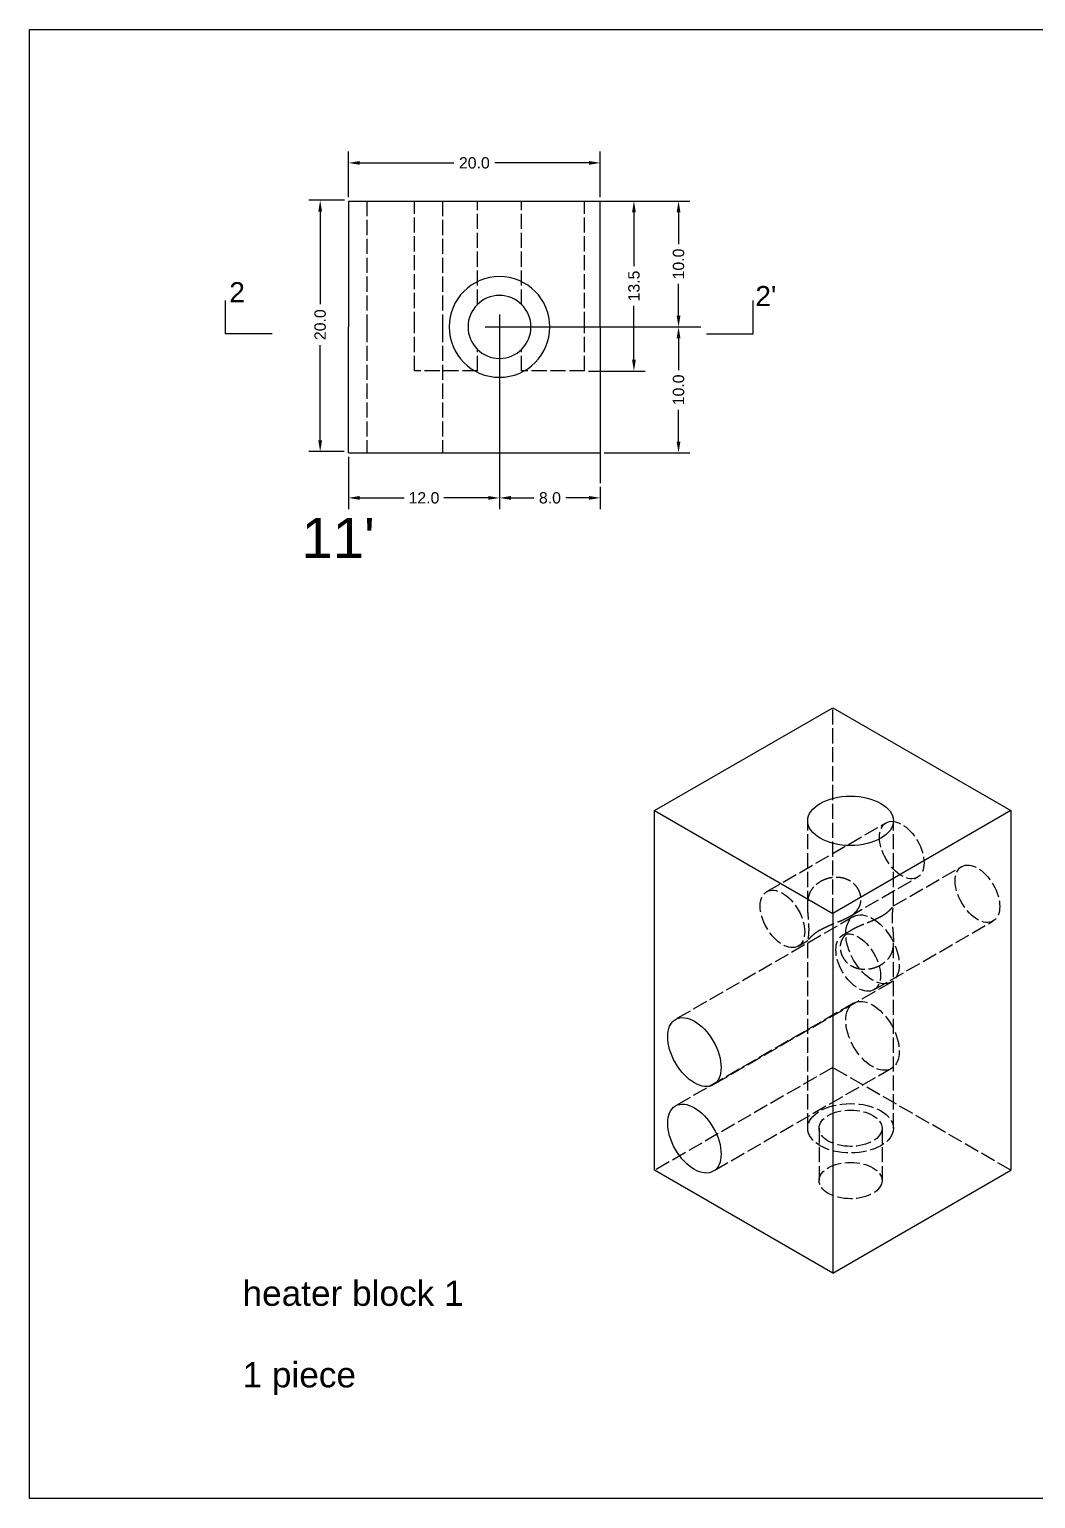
# Model space of a CAD drawing. Header units: inches. Extents: x -313 to 1965, y -639 to 520.
# Drawn here: x 1180.4 to 1260.3, y -63.4 to 53.3 of the extents above; entities that cross this region are included whole.
import ezdxf

# ---------------------------------------------------------------- set-up
doc = ezdxf.new("R2010")
doc.units = ezdxf.units.IN
doc.header["$MEASUREMENT"] = 0
doc.linetypes.add('ACAD_ISO02W100', pattern=[15, 12, -3])
for name, color, linetype in [('_dim', 1, 'Continuous'), ('PH-9E7', 251, 'ACAD_ISO02W100'), ('PV-9E7', 254, 'Continuous')]:
    doc.layers.add(name, color=color, linetype=linetype)
doc.styles.get("Standard").update_dxf_attribs({"font": 'arial.ttf'})
doc.dimstyles.new('Copy of Standard', dxfattribs={"dimscale": 5, "dimtxt": 0.18, "dimasz": 0.18, "dimexe": 0.18, "dimexo": 0.0625, "dimgap": 0.09, "dimtad": 0, "dimdec": 1, "dimzin": 0, "dimdsep": 46, "dimtxsty": 'Standard', "dimcen": 0.09, "dimadec": 0, "dimazin": 0, "dimtfac": 1, "dimtdec": 1, "dimtofl": 0, "dimtmove": 0, "dimatfit": 3, "dimfxl": 1, "dimtolj": 1, "dimtzin": 0, "dimarcsym": 0})

# ---------------------------------------------------------------- blocks, each defined once
blk = doc.blocks.new('*D23')
at = {"layer": '_dim', "color": 0, "lineweight": -2, "transparency": 16777216}
for p, q in [((1205.73, 40.02), (1205.73, 43.64)), ((1225.73, 40.02), (1225.73, 43.64)), ((1206.63, 42.74), (1214.1, 42.74)), ((1224.83, 42.74), (1217.35, 42.74))]:
    blk.add_line(p, q, dxfattribs=at)
at = {"layer": '_dim', "color": 0, "transparency": 16777216}
for points in [[(1206.63, 42.89), (1206.63, 42.59), (1205.73, 42.74)], [(1224.83, 42.89), (1224.83, 42.59), (1225.73, 42.74)]]:
    blk.add_solid(points, dxfattribs=at)
at = {"layer": 'Defpoints', "color": 0, "transparency": 16777216}
for p in [(1225.73, 42.74), (1205.73, 39.71), (1225.73, 39.71)]:
    blk.add_point(p, dxfattribs=at)
at = {"layer": '_dim', "color": 0, "transparency": 16777216, "insert": (1215.73, 42.74), "char_height": 0.9, "attachment_point": 5}
blk.add_mtext('\\A1;20.0', dxfattribs=at)
blk = doc.blocks.new('*D24')
at = {"layer": '_dim', "color": 0, "lineweight": -2, "transparency": 16777216}
for p, q in [((1205.41, 39.77), (1202.59, 39.77)), ((1203.49, 38.87), (1203.49, 31.51)), ((1203.49, 20.71), (1203.49, 28.26)), ((1205.4, 19.81), (1202.59, 19.81))]:
    blk.add_line(p, q, dxfattribs=at)
at = {"layer": '_dim', "color": 0, "transparency": 16777216}
for points in [[(1203.34, 38.87), (1203.64, 38.87), (1203.49, 39.77)], [(1203.34, 20.71), (1203.64, 20.71), (1203.49, 19.81)]]:
    blk.add_solid(points, dxfattribs=at)
at = {"layer": 'Defpoints', "color": 0, "transparency": 16777216}
for p in [(1205.73, 39.77), (1203.49, 19.81), (1205.72, 19.81)]:
    blk.add_point(p, dxfattribs=at)
at = {"layer": '_dim', "color": 0, "transparency": 16777216, "insert": (1203.49, 29.89), "char_height": 0.9, "attachment_point": 5, "rotation": 90}
blk.add_mtext('\\A1;20.0', dxfattribs=at)
blk = doc.blocks.new('*D25')
at = {"layer": '_dim', "color": 0, "lineweight": -2, "transparency": 16777216}
for p, q in [((1217.73, 17), (1217.73, 15.23)), ((1225.73, 17), (1225.73, 15.23)), ((1218.63, 16.13), (1220.46, 16.13)), ((1224.83, 16.13), (1223, 16.13))]:
    blk.add_line(p, q, dxfattribs=at)
at = {"layer": '_dim', "color": 0, "transparency": 16777216}
for points in [[(1218.63, 16.28), (1218.63, 15.98), (1217.73, 16.13)], [(1224.83, 16.28), (1224.83, 15.98), (1225.73, 16.13)]]:
    blk.add_solid(points, dxfattribs=at)
at = {"layer": 'Defpoints', "color": 0, "transparency": 16777216}
for p in [(1217.73, 17.31), (1225.73, 17.31), (1217.73, 16.13)]:
    blk.add_point(p, dxfattribs=at)
at = {"layer": '_dim', "color": 0, "transparency": 16777216, "insert": (1221.73, 16.13), "char_height": 0.9, "attachment_point": 5}
blk.add_mtext('\\A1;8.0', dxfattribs=at)
blk = doc.blocks.new('*D26')
at = {"layer": '_dim', "color": 0, "lineweight": -2, "transparency": 16777216}
for p, q in [((1226.04, 29.71), (1232.84, 29.71)), ((1231.94, 28.81), (1231.94, 26.28)), ((1231.94, 20.61), (1231.94, 23.13)), ((1226.04, 19.71), (1232.84, 19.71))]:
    blk.add_line(p, q, dxfattribs=at)
at = {"layer": '_dim', "color": 0, "transparency": 16777216}
for points in [[(1231.79, 28.81), (1232.09, 28.81), (1231.94, 29.71)], [(1231.79, 20.61), (1232.09, 20.61), (1231.94, 19.71)]]:
    blk.add_solid(points, dxfattribs=at)
at = {"layer": 'Defpoints', "color": 0, "transparency": 16777216}
for p in [(1225.73, 29.71), (1231.94, 29.71), (1225.73, 19.71)]:
    blk.add_point(p, dxfattribs=at)
at = {"layer": '_dim', "color": 0, "transparency": 16777216, "insert": (1231.94, 24.71), "char_height": 0.9, "attachment_point": 5, "rotation": 90}
blk.add_mtext('\\A1;10.0', dxfattribs=at)
blk = doc.blocks.new('*D27')
at = {"layer": '_dim', "color": 0, "lineweight": -2, "transparency": 16777216}
for p, q in [((1226.04, 39.71), (1232.84, 39.71)), ((1231.94, 38.81), (1231.94, 36.28)), ((1231.94, 30.61), (1231.94, 33.13)), ((1226.1, 29.71), (1232.84, 29.71))]:
    blk.add_line(p, q, dxfattribs=at)
at = {"layer": '_dim', "color": 0, "transparency": 16777216}
for points in [[(1231.79, 38.81), (1232.09, 38.81), (1231.94, 39.71)], [(1231.79, 30.61), (1232.09, 30.61), (1231.94, 29.71)]]:
    blk.add_solid(points, dxfattribs=at)
at = {"layer": 'Defpoints', "color": 0, "transparency": 16777216}
for p in [(1225.73, 39.71), (1231.94, 39.71), (1225.79, 29.71)]:
    blk.add_point(p, dxfattribs=at)
at = {"layer": '_dim', "color": 0, "transparency": 16777216, "insert": (1231.94, 34.71), "char_height": 0.9, "attachment_point": 5, "rotation": 90}
blk.add_mtext('\\A1;10.0', dxfattribs=at)
blk = doc.blocks.new('*D28')
at = {"layer": '_dim', "color": 0, "lineweight": -2, "transparency": 16777216}
for p, q in [((1205.73, 19.4), (1205.73, 15.23)), ((1217.73, 19.4), (1217.73, 15.23)), ((1206.63, 16.13), (1210.15, 16.13)), ((1216.83, 16.13), (1213.3, 16.13))]:
    blk.add_line(p, q, dxfattribs=at)
at = {"layer": '_dim', "color": 0, "transparency": 16777216}
for points in [[(1206.63, 16.28), (1206.63, 15.98), (1205.73, 16.13)], [(1216.83, 16.28), (1216.83, 15.98), (1217.73, 16.13)]]:
    blk.add_solid(points, dxfattribs=at)
at = {"layer": 'Defpoints', "color": 0, "transparency": 16777216}
for p in [(1205.73, 19.71), (1217.73, 19.71), (1205.73, 16.13)]:
    blk.add_point(p, dxfattribs=at)
at = {"layer": '_dim', "color": 0, "transparency": 16777216, "insert": (1211.73, 16.13), "char_height": 0.9, "attachment_point": 5}
blk.add_mtext('\\A1;12.0', dxfattribs=at)
blk = doc.blocks.new('*D31')
at = {"layer": '_dim', "color": 0, "lineweight": -2, "transparency": 16777216}
for p, q in [((1224.79, 39.71), (1229.3, 39.71)), ((1228.4, 38.81), (1228.4, 34.54)), ((1228.4, 27.11), (1228.4, 31.38)), ((1224.79, 26.21), (1229.3, 26.21))]:
    blk.add_line(p, q, dxfattribs=at)
at = {"layer": '_dim', "color": 0, "transparency": 16777216}
for points in [[(1228.25, 38.81), (1228.55, 38.81), (1228.4, 39.71)], [(1228.25, 27.11), (1228.55, 27.11), (1228.4, 26.21)]]:
    blk.add_solid(points, dxfattribs=at)
at = {"layer": 'Defpoints', "color": 0, "transparency": 16777216}
for p in [(1224.48, 39.71), (1228.4, 39.71), (1224.48, 26.21)]:
    blk.add_point(p, dxfattribs=at)
at = {"layer": '_dim', "color": 0, "transparency": 16777216, "insert": (1228.4, 32.96), "char_height": 0.9, "attachment_point": 5, "rotation": 90}
blk.add_mtext('\\A1;13.5', dxfattribs=at)

msp = doc.modelspace()

# ---------------------------------------------------------------- linework, layer by layer
at = {"layer": '_dim'}
msp.add_lwpolyline([(1180.40898, 53.34692), (1349.37287, 53.34692), (1349.37287, -63.36279), (1180.40898, -63.36279)], close=True, dxfattribs=at)
for points in [[(1199.68874, 29.15362), (1195.96953, 29.15362), (1195.96953, 31.80025)], [(1234.15112, 29.15362), (1237.87033, 29.15362), (1237.87033, 31.80025)], [(1217.72733, 30.69075), (1217.72733, 17.31135)], [(1216.60016, 29.70817), (1233.70941, 29.70817)], [(1225.72733, 19.70817), (1225.72733, 17.31135)]]:
    msp.add_lwpolyline(points, dxfattribs=at)
at = {"layer": 'PH-9E7', "ltscale": 0.1}
for p, q in [((1207.19483, 39.70817), (1207.19483, 29.70817)), ((1210.97733, 29.70817), (1210.97733, 39.70817)), ((1213.19483, 39.70817), (1213.19483, 29.70817)), ((1215.97733, 31.49352), (1215.97733, 39.70817)), ((1219.47733, 31.49352), (1219.47733, 39.70817)), ((1224.47733, 29.70817), (1224.47733, 39.70817)), ((1207.19483, 29.70817), (1207.19483, 19.70817)), ((1210.97733, 26.2117), (1210.97733, 29.70817)), ((1213.19483, 29.70817), (1213.19483, 19.70817)), ((1224.47733, 26.2117), (1224.47733, 29.70817)), ((1215.97733, 26.2117), (1215.97733, 27.92281)), ((1219.47733, 26.2117), (1219.47733, 27.92281)), ((1215.97733, 26.2117), (1210.97733, 26.2117)), ((1224.47733, 26.2117), (1219.47733, 26.2117))]:
    msp.add_line(p, q, dxfattribs=at)
at = {"layer": 'PH-9E7', "ltscale": 0.1, "extrusion": (7.5967e-14, 0.816497, 0.57735)}
for p, q in [((1244.18146, -16.87065), (1244.18146, -0.54072)), ((1238.93881, -15.14755), (1248.41154, -9.67847)), ((1242.19568, -16.28439), (1242.19568, -9.52218)), ((1248.99568, -16.28439), (1248.99568, -9.52218)), ((1248.99382, -16.28251), (1254.42195, -13.14858)), ((1245.48342, -17.14252), (1250.91154, -14.0086)), ((1245.84047, -17.13017), (1231.69833, -25.29514)), ((1247.44922, -22.94779), (1256.92195, -17.47871)), ((1244.94922, -18.61766), (1245.70794, -18.17961)), ((1241.43881, -19.47768), (1242.19753, -19.03963)), ((1242.19568, -33.94282), (1242.19568, -19.03775)), ((1248.99568, -33.94282), (1248.99568, -19.03775)), ((1248.84047, -22.32633), (1234.69833, -30.49129)), ((1245.84047, -24.00246), (1231.69833, -32.16742)), ((1244.18146, -29.1181), (1230.03933, -37.28307)), ((1258.3236, -37.28307), (1244.18146, -29.1181)), ((1248.84047, -29.19861), (1234.69833, -37.36358)), ((1243.09568, -33.94282), (1243.09568, -38.09956)), ((1248.09568, -33.94282), (1248.09568, -38.09956))]:
    msp.add_line(p, q, dxfattribs=at)
at = {"layer": 'PH-9E7', "ltscale": 0.1}
for centre, major_axis in [((1249.66154, -11.84353), (-1.25, 2.16506)), ((1255.67195, -15.31364), (-1.25, 2.16506)), ((1240.18881, -17.31262), (1.25, -2.16506)), ((1247.34047, -19.72825), (1.5, -2.59808)), ((1246.19922, -20.78273), (1.25, -2.16506)), ((1247.34047, -26.60053), (1.5, -2.59808)), ((1245.59568, -33.94282), (3.4, 0)), ((1245.59568, -33.94282), (2.5, 0)), ((1245.59568, -38.09956), (2.5, 0))]:
    msp.add_ellipse(centre, major_axis=major_axis, ratio=0.577350269, dxfattribs=at)
for points, knots in [([(1243.19152, -18.19266), (1243.08727, -18.25284), (1242.9856, -18.3167), (1242.79659, -18.4471), (1242.70925, -18.51365), (1242.55486, -18.64275), (1242.48773, -18.70533), (1242.37603, -18.8187), (1242.33145, -18.86941), (1242.26274, -18.95294), (1242.23507, -18.9906), (1242.20151, -19.0366), (1242.19534, -19.04449), (1242.19606, -19.02955), (1242.20326, -19.00541), (1242.22452, -18.91927), (1242.23841, -18.8573), (1242.26434, -18.69927), (1242.27632, -18.60309), (1242.29266, -18.38552), (1242.29699, -18.26414), (1242.29699, -18.00925), (1242.29266, -17.86853), (1242.27632, -17.57004), (1242.26434, -17.41226), (1242.23841, -17.09086), (1242.22452, -16.92681), (1242.20326, -16.60443), (1242.19606, -16.44609), (1242.19534, -16.15274), (1242.20151, -16.00063), (1242.23507, -15.71234), (1242.26274, -15.57598), (1242.33145, -15.34247), (1242.37603, -15.22954), (1242.48773, -15.01519), (1242.55486, -14.91371), (1242.70925, -14.72575), (1242.79659, -14.63914), (1242.9856, -14.48306), (1243.08727, -14.41357), (1243.19152, -14.35339)], [4.542902229, 4.542902229, 4.542902229, 4.542902229, 4.985156553, 4.985156553, 5.427410877, 5.427410877, 5.869665202, 5.869665202, 6.311919526, 6.311919526, 6.762333133, 6.762333133, 7.21274674, 7.21274674, 7.68101117, 7.68101117, 8.149275599, 8.149275599, 8.617540029, 8.617540029, 9.085804458, 9.085804458, 9.554068887, 9.554068887, 10.022333317, 10.022333317, 10.490597746, 10.490597746, 10.958862176, 10.958862176, 11.409275783, 11.409275783, 11.85968939, 11.85968939, 12.301943714, 12.301943714, 12.744198038, 12.744198038, 13.186452363, 13.186452363, 13.628706687, 13.628706687, 13.628706687, 13.628706687]), ([(1243.19152, -18.19266), (1243.29576, -18.13248), (1243.41123, -18.07096), (1243.65934, -17.949), (1243.79197, -17.88854), (1244.06656, -17.76997), (1244.20863, -17.71176), (1244.49245, -17.59678), (1244.63417, -17.53994), (1244.90873, -17.42528), (1245.05944, -17.35995), (1245.34894, -17.21943), (1245.48751, -17.14376), (1245.72862, -16.99003), (1245.84483, -16.90295), (1246.04942, -16.71096), (1246.13783, -16.60597), (1246.27932, -16.38123), (1246.33266, -16.26116), (1246.40274, -16.01256), (1246.41949, -15.88402), (1246.41949, -15.62913), (1246.40274, -15.49558), (1246.33266, -15.22811), (1246.27932, -15.09422), (1246.13783, -14.83953), (1246.04942, -14.7185), (1245.84483, -14.50197), (1245.72862, -14.40657), (1245.48751, -14.25201), (1245.34894, -14.18346), (1245.05944, -14.08169), (1244.90873, -14.04831), (1244.63417, -14.013), (1244.49245, -14.00762), (1244.20863, -14.02162), (1244.06656, -14.04093), (1243.79197, -14.10064), (1243.65934, -14.14103), (1243.41123, -14.23732), (1243.29576, -14.29321), (1243.19152, -14.35339)], [4.542902229, 4.542902229, 4.542902229, 4.542902229, 4.985156553, 4.985156553, 5.427410877, 5.427410877, 5.869665202, 5.869665202, 6.311919526, 6.311919526, 6.762333133, 6.762333133, 7.21274674, 7.21274674, 7.68101117, 7.68101117, 8.149275599, 8.149275599, 8.617540029, 8.617540029, 9.085804458, 9.085804458, 9.554068887, 9.554068887, 10.022333317, 10.022333317, 10.490597746, 10.490597746, 10.958862176, 10.958862176, 11.409275783, 11.409275783, 11.85968939, 11.85968939, 12.301943714, 12.301943714, 12.744198038, 12.744198038, 13.186452363, 13.186452363, 13.628706687, 13.628706687, 13.628706687, 13.628706687]), ([(1247.99984, -17.12948), (1248.10408, -17.0693), (1248.20576, -17.00544), (1248.39477, -16.87504), (1248.4821, -16.80849), (1248.6365, -16.67939), (1248.70363, -16.61681), (1248.81533, -16.50344), (1248.8599, -16.45273), (1248.92862, -16.3692), (1248.95629, -16.33154), (1248.98984, -16.28554), (1248.99601, -16.27765), (1248.9953, -16.29259), (1248.9881, -16.31673), (1248.96683, -16.40287), (1248.95295, -16.46484), (1248.92702, -16.62287), (1248.91504, -16.71905), (1248.8987, -16.93662), (1248.89436, -17.058), (1248.89436, -17.18544), (1248.89436, -17.31289), (1248.8987, -17.45361), (1248.91504, -17.7521), (1248.92702, -17.90988), (1248.95295, -18.23128), (1248.96683, -18.39533), (1248.9881, -18.71771), (1248.9953, -18.87605), (1248.99601, -19.1694), (1248.98984, -19.32151), (1248.95629, -19.6098), (1248.92862, -19.74616), (1248.8599, -19.97967), (1248.81533, -20.0926), (1248.70363, -20.30695), (1248.6365, -20.40843), (1248.4821, -20.59639), (1248.39477, -20.683), (1248.20576, -20.83908), (1248.10408, -20.90857), (1247.99984, -20.96875)], [-4.542902229, -4.542902229, -4.542902229, -4.542902229, -4.100647905, -4.100647905, -3.65839358, -3.65839358, -3.216139256, -3.216139256, -2.773884932, -2.773884932, -2.323471325, -2.323471325, -1.873057718, -1.873057718, -1.404793288, -1.404793288, -0.936528859, -0.936528859, -0.468264429, -0.468264429, 0, 0, 0, 0.468264429, 0.468264429, 0.936528859, 0.936528859, 1.404793288, 1.404793288, 1.873057718, 1.873057718, 2.323471325, 2.323471325, 2.773884932, 2.773884932, 3.216139256, 3.216139256, 3.65839358, 3.65839358, 4.100647905, 4.100647905, 4.542902229, 4.542902229, 4.542902229, 4.542902229]), ([(1247.99984, -17.12948), (1247.8956, -17.18966), (1247.78013, -17.25118), (1247.53202, -17.37314), (1247.39938, -17.4336), (1247.1248, -17.55217), (1246.98272, -17.61038), (1246.6989, -17.72536), (1246.55719, -17.7822), (1246.28263, -17.89686), (1246.13192, -17.96219), (1245.84241, -18.10271), (1245.70385, -18.17838), (1245.46274, -18.33211), (1245.34652, -18.41919), (1245.14193, -18.61118), (1245.05353, -18.71617), (1244.91204, -18.94091), (1244.85869, -19.06098), (1244.78862, -19.30958), (1244.77187, -19.43812), (1244.77187, -19.56557), (1244.77187, -19.69301), (1244.78862, -19.82656), (1244.85869, -20.09403), (1244.91204, -20.22792), (1245.05353, -20.48261), (1245.14193, -20.60364), (1245.34652, -20.82017), (1245.46274, -20.91557), (1245.70385, -21.07013), (1245.84241, -21.13868), (1246.13192, -21.24045), (1246.28263, -21.27383), (1246.55719, -21.30914), (1246.6989, -21.31452), (1246.98272, -21.30052), (1247.1248, -21.28121), (1247.39938, -21.2215), (1247.53202, -21.18111), (1247.78013, -21.08482), (1247.8956, -21.02893), (1247.99984, -20.96875)], [-4.542902229, -4.542902229, -4.542902229, -4.542902229, -4.100647905, -4.100647905, -3.65839358, -3.65839358, -3.216139256, -3.216139256, -2.773884932, -2.773884932, -2.323471325, -2.323471325, -1.873057718, -1.873057718, -1.404793288, -1.404793288, -0.936528859, -0.936528859, -0.468264429, -0.468264429, 0, 0, 0, 0.468264429, 0.468264429, 0.936528859, 0.936528859, 1.404793288, 1.404793288, 1.873057718, 1.873057718, 2.323471325, 2.323471325, 2.773884932, 2.773884932, 3.216139256, 3.216139256, 3.65839358, 3.65839358, 4.100647905, 4.100647905, 4.542902229, 4.542902229, 4.542902229, 4.542902229])]:
    msp.add_open_spline(points, degree=3, knots=knots, dxfattribs=at)
at = {"layer": 'PV-9E7'}
for p, q in [((1205.72733, 39.70817), (1225.72733, 39.70817)), ((1205.72733, 39.70817), (1205.72733, 29.70817)), ((1225.72733, 29.70817), (1225.72733, 39.70817)), ((1205.72733, 19.70817), (1205.72733, 29.70817)), ((1225.72733, 29.70817), (1225.72733, 19.70817)), ((1205.72733, 19.70817), (1225.72733, 19.70817))]:
    msp.add_line(p, q, dxfattribs=at)
at = {"layer": 'PV-9E7', "extrusion": (7.5967e-14, 0.816497, 0.57735)}
for p, q in [((1230.03933, -8.70569), (1244.18146, -0.54072)), ((1244.18146, -0.54072), (1258.3236, -8.70569)), ((1230.03933, -8.70569), (1244.18146, -16.87065)), ((1230.03933, -37.28307), (1230.03933, -8.70569)), ((1258.3236, -8.70569), (1244.18146, -16.87065)), ((1258.3236, -8.70569), (1258.3236, -37.28307)), ((1244.18146, -16.87065), (1244.18146, -45.44803)), ((1244.18146, -45.44803), (1230.03933, -37.28307)), ((1244.18146, -45.44803), (1258.3236, -37.28307))]:
    msp.add_line(p, q, dxfattribs=at)
at = {"layer": 'PV-9E7'}
for radius, start, end in [(4, 0, 180), (2.5, 0, 180), (4, 180, 0), (2.5, 180, 0)]:
    msp.add_arc((1217.72733, 29.70817), radius, start, end, dxfattribs=at)
for centre, major_axis in [((1245.59568, -9.52218), (3.4, 0)), ((1233.19833, -27.89322), (1.5, -2.59808)), ((1233.19833, -34.7655), (1.5, -2.59808))]:
    msp.add_ellipse(centre, major_axis=major_axis, ratio=0.577350269, dxfattribs=at)

# ---------------------------------------------------------------- texts
at = {"layer": '_dim'}
for s, width, insert, char_height, attachment_point in [('2 ', 1.5251968, (1197.51723, 33.26537), 1.6, 3), ("2' ", 1.5251968, (1239.70357, 32.9615), 1.6, 3), ("11' ", 1.5251968, (1207.82772, 14.54615), 3.2, 3), ('heater block 1', 68.4613421, (1197.32766, -46.04997), 2, 1), ('1 piece', 68.4613421, (1197.32766, -52.5236), 2, 1)]:
    msp.add_mtext_dynamic_manual_height_columns(s, width=width, gutter_width=1, heights=[0], dxfattribs=dict(at, insert=insert, char_height=char_height, attachment_point=attachment_point))

# ---------------------------------------------------------------- dimensions: what is measured, and where the dimension line sits
for base, p1, p2, picture, middle in [((1225.72733, 42.74375), (1205.72733, 39.70817), (1225.72733, 39.70817), '*D23', (1215.72733, 42.74375)), ((1205.72733, 16.13125), (1217.72733, 19.70817), (1205.72733, 19.70817), '*D28', (1211.72733, 16.13125)), ((1217.72733, 16.13125), (1225.72733, 17.31135), (1217.72733, 17.31135), '*D25', (1221.72733, 16.13125))]:
    dim = msp.add_linear_dim(base=base, p1=p1, p2=p2, dimstyle='Copy of Standard', dxfattribs=at)
    dim.commit()
    dim.dimension.update_dxf_attribs({"geometry": picture, "text_midpoint": middle})
dim = msp.add_linear_dim(base=(1203.48708, 19.80817), p1=(1205.72733, 39.77067), p2=(1205.71566, 19.80817), angle=90, dimstyle='Copy of Standard', dxfattribs=at)
dim.commit()
dim.dimension.update_dxf_attribs({"geometry": '*D24', "text_midpoint": (1203.48708, 29.88942), "dimtype": 160})
for base, p1, p2, picture, middle in [((1228.40184, 39.70817), (1224.47733, 26.2117), (1224.47733, 39.70817), '*D31', (1228.40184, 32.95993)), ((1231.94454, 39.70817), (1225.78983, 29.70817), (1225.72733, 39.70817), '*D27', (1231.94454, 34.70817)), ((1231.94454, 29.70817), (1225.72733, 19.70817), (1225.72733, 29.70817), '*D26', (1231.94454, 24.70817))]:
    dim = msp.add_linear_dim(base=base, p1=p1, p2=p2, angle=90, dimstyle='Copy of Standard', dxfattribs=at)
    dim.commit()
    dim.dimension.update_dxf_attribs({"geometry": picture, "text_midpoint": middle})

doc.saveas('drawing.dxf')
